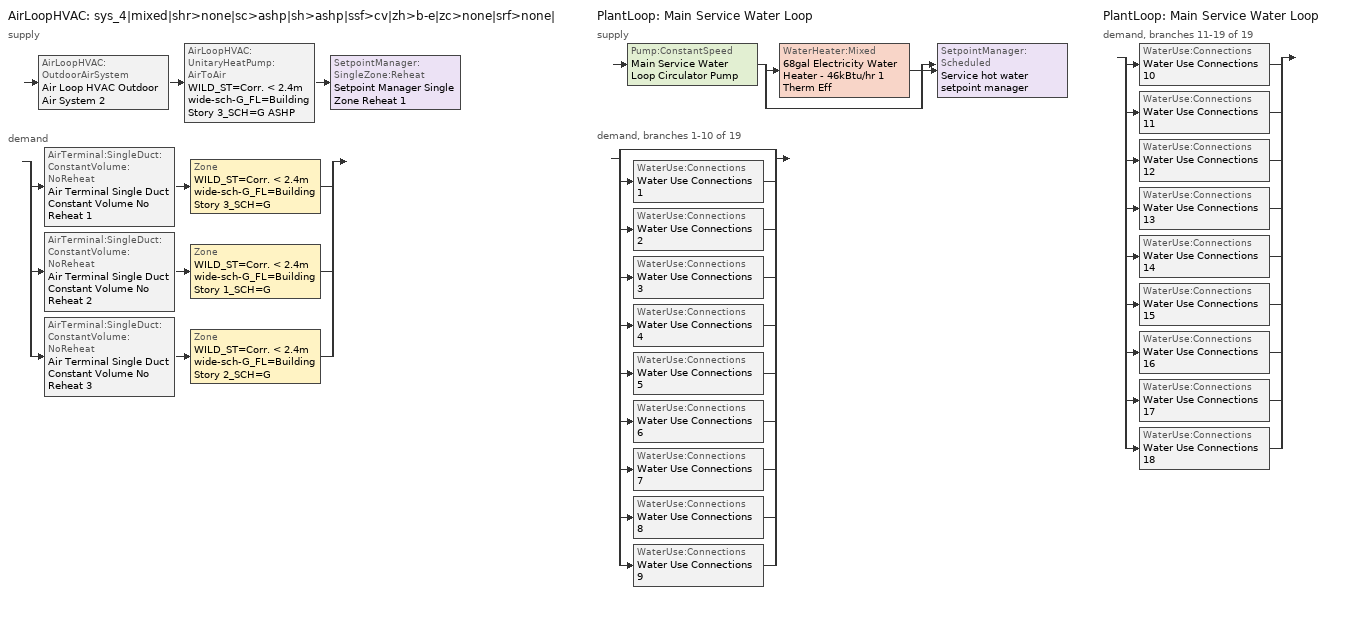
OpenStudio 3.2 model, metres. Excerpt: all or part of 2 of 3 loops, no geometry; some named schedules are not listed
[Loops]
AirLoopHVAC 'sys_4|mixed|shr>none|sc>ashp|sh>ashp|ssf>cv|zh>b-e|zc>none|srf>none|'
 supply: AirLoopHVAC:OutdoorAirSystem 'Air Loop HVAC Outdoor Air System 2' > AirLoopHVAC:UnitaryHeatPump:AirToAir 'WILD_ST=Corr. < 2.4m wide-sch-G_FL=Building Story 3_SCH=G ASHP' > SetpointManager:SingleZone:Reheat 'Setpoint Manager Single Zone Reheat 1'
 demand: split
  | AirTerminal:SingleDuct:ConstantVolume:NoReheat 'Air Terminal Single Duct Constant Volume No Reheat 1' > Zone 'WILD_ST=Corr. < 2.4m wide-sch-G_FL=Building Story 3_SCH=G'
  | AirTerminal:SingleDuct:ConstantVolume:NoReheat 'Air Terminal Single Duct Constant Volume No Reheat 2' > Zone 'WILD_ST=Corr. < 2.4m wide-sch-G_FL=Building Story 1_SCH=G'
  | AirTerminal:SingleDuct:ConstantVolume:NoReheat 'Air Terminal Single Duct Constant Volume No Reheat 3' > Zone 'WILD_ST=Corr. < 2.4m wide-sch-G_FL=Building Story 2_SCH=G'
PlantLoop 'Main Service Water Loop'
 supply: Pump:ConstantSpeed 'Main Service Water Loop Circulator Pump' > split
  | WaterHeater:Mixed '68gal Electricity Water Heater - 46kBtu/hr 1 Therm Eff'
  | bypass
  join > SetpointManager:Scheduled 'Service hot water setpoint manager'
 demand, branches 1-10 of 19: split
  | bypass
  | WaterUse:Connections 'Water Use Connections 1'
  | WaterUse:Connections 'Water Use Connections 2'
  | WaterUse:Connections 'Water Use Connections 3'
  | WaterUse:Connections 'Water Use Connections 4'
  | WaterUse:Connections 'Water Use Connections 5'
  | WaterUse:Connections 'Water Use Connections 6'
  | WaterUse:Connections 'Water Use Connections 7'
  | WaterUse:Connections 'Water Use Connections 8'
  | WaterUse:Connections 'Water Use Connections 9'
PlantLoop 'Main Service Water Loop'
 demand, branches 11-19 of 19: split
  | WaterUse:Connections 'Water Use Connections 10'
  | WaterUse:Connections 'Water Use Connections 11'
  | WaterUse:Connections 'Water Use Connections 12'
  | WaterUse:Connections 'Water Use Connections 13'
  | WaterUse:Connections 'Water Use Connections 14'
  | WaterUse:Connections 'Water Use Connections 15'
  | WaterUse:Connections 'Water Use Connections 16'
  | WaterUse:Connections 'Water Use Connections 17'
  | WaterUse:Connections 'Water Use Connections 18'
[Sizing:Zone] Zone Cooling Design Supply Air Temperature Input Method=TemperatureDifference; Zone Cooling Design Supply Air Temperature {C}=14; Zone Cooling Design Supply Air Temperature Difference {deltaC}=11; Zone Heating Design Supply Air Temperature Input Method=TemperatureDifference; Zone Heating Design Supply Air Temperature {C}=40; Zone Heating Design Supply Air Temperature Difference {deltaC}=21; Zone Cooling Design Supply Air Humidity Ratio {kg-H2O/kg-air}=0.0085; Zone Heating Design Supply Air Humidity Ratio {kg-H2O/kg-air}=0.008; Zone Heating Sizing Factor=1.3; Zone Cooling Sizing Factor=1; Cooling Design Air Flow Method=DesignDay; Heating Design Air Flow Method=DesignDay; Account for Dedicated Outdoor Air System=No; Dedicated Outdoor Air System Control Strategy=NeutralSupplyAir; Dedicated Outdoor Air Low Setpoint Temperature for Design {C}=autosize; Dedicated Outdoor Air High Setpoint Temperature for Design {C}=autosize
WILD_ST=Corr. < 2.4m wide-sch-G_FL=Building Story 3_SCH=G; WILD_ST=Corr. < 2.4m wide-sch-G_FL=Building Story 1_SCH=G; WILD_ST=Corr. < 2.4m wide-sch-G_FL=Building Story 2_SCH=G
[Zone equipment]
WILD_ST=Corr. < 2.4m wide-sch-G_FL=Building Story 3_SCH=G: Zone HVAC Baseboard Convective Electric 19, Air Terminal Single Duct Constant Volume No Reheat 1
WILD_ST=Corr. < 2.4m wide-sch-G_FL=Building Story 1_SCH=G: Zone HVAC Baseboard Convective Electric 20, Air Terminal Single Duct Constant Volume No Reheat 2
WILD_ST=Corr. < 2.4m wide-sch-G_FL=Building Story 2_SCH=G: Zone HVAC Baseboard Convective Electric 21, Air Terminal Single Duct Constant Volume No Reheat 3
[AirLoopHVAC]
sys_4|mixed|shr>none|sc>ashp|sh>ashp|ssf>cv|zh>b-e|zc>none|srf>none|: Availability Schedule=sys_4|mixed|shr>none|sc>ashp|sh>ashp|ssf>cv|zh>b-e|zc>none|srf>none| Occ Sch; Design Supply Air Flow Rate {m3/s}=autosize; Design Return Air Flow Fraction of Supply Air Flow=1
[Sizing:System]
sys_4|mixed|shr>none|sc>ashp|sh>ashp|ssf>cv|zh>b-e|zc>none|srf>none|: Type of Load to Size On=Sensible; Design Outdoor Air Flow Rate {m3/s}=Autosize; Central Heating Maximum System Air Flow Ratio=1; Preheat Design Temperature {C}=7; Preheat Design Humidity Ratio {kg-H2O/kg-Air}=0.008; Precool Design Temperature {C}=13; Precool Design Humidity Ratio {kg-H2O/kg-Air}=0.008; Central Cooling Design Supply Air Temperature {C}=13; Central Heating Design Supply Air Temperature {C}=43; Sizing Option=NonCoincident; 100% Outdoor Air in Cooling=No; 100% Outdoor Air in Heating=No; Central Cooling Design Supply Air Humidity Ratio {kg-H2O/kg-Air}=0.0085; Central Heating Design Supply Air Humidity Ratio {kg-H2O/kg-Air}=0.008; Cooling Design Air Flow Method=DesignDay; Cooling Design Air Flow Rate {m3/s}=0; Heating Design Air Flow Method=DesignDay; Heating Design Air Flow Rate {m3/s}=0; System Outdoor Air Method=ZoneSum; Zone Maximum Outdoor Air Fraction=1; Cooling Supply Air Flow Rate Per Floor Area {m3/s-m2}=0.00996765; Cooling Fraction of Autosized Cooling Supply Air Flow Rate=1; Cooling Supply Air Flow Rate Per Unit Cooling Capacity {m3/s-W}=3.94755e-05; Heating Supply Air Flow Rate Per Floor Area {m3/s-m2}=0.00996765; Heating Fraction of Autosized Heating Supply Air Flow Rate=1; Heating Fraction of Autosized Cooling Supply Air Flow Rate=1; Heating Supply Air Flow Rate Per Unit Heating Capacity {m3/s-W}=3.15882e-05; Cooling Design Capacity Method=CoolingDesignCapacity; Cooling Design Capacity {W}=autosize; Cooling Design Capacity Per Floor Area {W/m2}=234.7; Fraction of Autosized Cooling Design Capacity=1; Heating Design Capacity Method=HeatingDesignCapacity; Heating Design Capacity {W}=autosize; Heating Design Capacity Per Floor Area {W/m2}=157; Fraction of Autosized Heating Design Capacity=1; Central Cooling Capacity Control Method=OnOff
[Coil:Heating:DX:SingleSpeed]
CoilHeatingDXSingleSpeed_ashp 1 22 Clg kBtu/hr 3.1COPH: Availability Schedule=Always On Discrete; Rated Total Heating Capacity {W}=6449.55; Rated COP {W/W}=3.3023; Rated Air Flow Rate {m3/s}=Autosize; Rated Supply Fan Power Per Volume Flow Rate {W/(m3/s)}=773.3; Total Heating Capacity Function of Temperature Curve=DXHEAT-NECB2011-REF-CAPFT; Total Heating Capacity Function of Flow Fraction Curve=DXHEAT-NECB2011-REF-CAPFFLOW; Energy Input Ratio Function of Temperature Curve=DXHEAT-NECB2011-REF-EIRFT; Energy Input Ratio Function of Flow Fraction Curve=DXHEAT-NECB2011-REF-EIRFFLOW; Part Load Fraction Correlation Curve=DXHEAT-NECB2011-REF-PLFFPLR; Minimum Outdoor Dry-Bulb Temperature for Compressor Operation {C}=-10; Defrost Strategy=Resistive; Defrost Control=Timed; Defrost Time Period Fraction=0.166667; Resistive Defrost Heater Capacity {W}=2000
[Coil:Cooling:DX:SingleSpeed]
CoilCoolingDXSingleSpeed_ashp 1 30kBtu/hr 10.0EER: Availability Schedule=Always On Discrete; Rated Total Cooling Capacity {W}=autosize; Rated Sensible Heat Ratio=autosize; Rated COP {W/W}=3.46588; Rated Air Flow Rate {m3/s}=autosize; Rated Evaporator Fan Power Per Volume Flow Rate {W/(m3/s)}=773.3; Total Cooling Capacity Function of Temperature Curve=DXCOOL-NECB2011-REF-CAPFT; Total Cooling Capacity Function of Flow Fraction Curve=DXCOOL-NECB2011-REF-CAPFFLOW; Energy Input Ratio Function of Temperature Curve=DXCOOL-NECB2011-REF-COOLEIRFT; Energy Input Ratio Function of Flow Fraction Curve=DXCOOL-NECB2011-REF-COOLEIRFFLOW; Part Load Fraction Correlation Curve=DXCOOL-NECB2011-REF-COOLPLFFPLR; Minimum Outdoor Dry-Bulb Temperature for Compressor Operation {C}=-25; Condenser Type=AirCooled; Evaporative Condenser Effectiveness=0; Evaporative Condenser Air Flow Rate {m3/s}=Autosize; Evaporative Condenser Pump Rated Power Consumption {W}=Autosize; Crankcase Heater Capacity {W}=0; Maximum Outdoor Dry-Bulb Temperature for Crankcase Heater Operation {C}=0; Basin Heater Capacity {W/K}=0; Basin Heater Setpoint Temperature {C}=10
[Controller:OutdoorAir]
Controller Outdoor Air 2: Minimum Outdoor Air Flow Rate {m3/s}=autosize; Maximum Outdoor Air Flow Rate {m3/s}=Autosize; Economizer Control Type=NoEconomizer; Economizer Control Action Type=ModulateFlow; Economizer Maximum Limit Dry-Bulb Temperature {C}=28; Economizer Maximum Limit Enthalpy {J/kg}=64000; Economizer Minimum Limit Dry-Bulb Temperature {C}=-100; Lockout Type=NoLockout; Minimum Limit Type=FixedMinimum; Minimum Outdoor Air Schedule=sys_4|mixed|shr>none|sc>ashp|sh>ashp|ssf>cv|zh>b-e|zc>none|srf>none| Occ Sch; Controller Mechanical Ventilation=Controller Mechanical Ventilation 2; High Humidity Control=No; Heat Recovery Bypass Control Type=BypassWhenWithinEconomizerLimits
[Controller:MechanicalVentilation]
Controller Mechanical Ventilation 2: Availability Schedule=Always On Discrete; System Outdoor Air Method=ZoneSum
[AirLoopHVAC:OutdoorAirSystem]
Air Loop HVAC Outdoor Air System 2: Controller=Controller Outdoor Air 2
[ZoneHVAC:Baseboard:Convective:Electric] Availability Schedule=Always On Discrete; Nominal Capacity {W}=autosize; Efficiency=1
Zone HVAC Baseboard Convective Electric 19; Zone HVAC Baseboard Convective Electric 20; Zone HVAC Baseboard Convective Electric 21
[Coil:Heating:Electric]
Coil Heating Electric 19: Availability Schedule=Always On Discrete
[Fan:OnOff]
Fan On Off 1: Availability Schedule=Always On Discrete; Fan Total Efficiency=0.39975; Pressure Rise {Pa}=622.722; Maximum Flow Rate {m3/s}=autosize; Motor Efficiency=0.615; Motor In Airstream Fraction=1; Fan Power Ratio Function of Speed Ratio Curve=Fan On Off Power Curve; Fan Efficiency Ratio Function of Speed Ratio Curve=Fan On Off Efficiency Curve
[AirLoopHVAC:UnitaryHeatPump:AirToAir]
WILD_ST=Corr. < 2.4m wide-sch-G_FL=Building Story 3_SCH=G ASHP: Availability Schedule=Always On Discrete; Supply Air Flow Rate During Cooling Operation {m3/s}=Autosize; Supply Air Flow Rate During Heating Operation {m3/s}=Autosize; Controlling Zone or Thermostat Location=WILD_ST=Corr. < 2.4m wide-sch-G_FL=Building Story 3_SCH=G; Supply Air Fan=Fan On Off 1; Heating Coil=CoilHeatingDXSingleSpeed_ashp 1 22 Clg kBtu/hr 3.1COPH; Cooling Coil=CoilCoolingDXSingleSpeed_ashp 1 30kBtu/hr 10.0EER; Supplemental Heating Coil=Coil Heating Electric 19; Maximum Supply Air Temperature from Supplemental Heater {C}=Autosize; Supply Air Fan Operating Mode Schedule=sys_4|mixed|shr>none|sc>ashp|sh>ashp|ssf>cv|zh>b-e|zc>none|srf>none| Occ Sch
[SetpointManager:SingleZone:Reheat]
Setpoint Manager Single Zone Reheat 1: Minimum Supply Air Temperature {C}=13; Maximum Supply Air Temperature {C}=43; Control Zone=WILD_ST=Corr. < 2.4m wide-sch-G_FL=Building Story 3_SCH=G
[AirTerminal:SingleDuct:ConstantVolume:NoReheat] Availability Schedule=Always On Discrete; Maximum Air Flow Rate {m3/s}=AutoSize
Air Terminal Single Duct Constant Volume No Reheat 1; Air Terminal Single Duct Constant Volume No Reheat 2; Air Terminal Single Duct Constant Volume No Reheat 3
[PlantLoop]
Main Service Water Loop: Glycol Concentration=0; Maximum Loop Temperature {C}=60; Minimum Loop Temperature {C}=10; Plant Loop Volume {m3}=Autocalculate; Load Distribution Scheme=Optimal
[Sizing:Plant]
Main Service Water Loop: Loop Type=Heating; Design Loop Exit Temperature {C}=60; Loop Design Temperature Difference {deltaC}=5; Sizing Option=NonCoincident; Zone Timesteps in Averaging Window=1; Coincident Sizing Factor Mode=None
[SetpointManager:Scheduled]
Service hot water setpoint manager: Control Variable=Temperature; Schedule=Service Water Loop Temp - 140F
[Pump:ConstantSpeed]
Main Service Water Loop Circulator Pump: Rated Flow Rate {m3/s}=autosize; Rated Pump Head {Pa}=63362.8; Rated Power Consumption {W}=autosize; Motor Efficiency=0.7; Fraction of Motor Inefficiencies to Fluid Stream=0; Pump Control Type=Intermittent; Design Power Sizing Method=PowerPerFlowPerPressure; Design Electric Power per Unit Flow Rate {W/(m3/s)}=348701.1; Design Shaft Power per Unit Flow Rate per Unit Head {W-s/m3-Pa}=1.28205
[WaterHeater:Mixed]
68gal Electricity Water Heater - 46kBtu/hr 1 Therm Eff: Tank Volume {m3}=0.256415; Setpoint Temperature Schedule=Service Water Loop Temp - 140F; Deadband Temperature Difference {deltaC}=2; Maximum Temperature Limit {C}=60; Heater Control Type=Cycle; Heater Maximum Capacity {W}=13397.7; Heater Fuel Type=Electricity; Heater Thermal Efficiency=1; Off Cycle Parasitic Fuel Consumption Rate {W}=39.1004; Off Cycle Parasitic Fuel Type=Electricity; Off Cycle Parasitic Heat Fraction to Tank=0.8; On Cycle Parasitic Fuel Consumption Rate {W}=39.1004; On Cycle Parasitic Fuel Type=Electricity; On Cycle Parasitic Heat Fraction to Tank=0; Ambient Temperature Indicator=Schedule; Ambient Temperature Schedule=Water Heater Ambient Temp Schedule - 70.0f; Off Cycle Loss Coefficient to Ambient Temperature {W/K}=2.32157; On Cycle Loss Coefficient to Ambient Temperature {W/K}=2.32157; Use Side Effectiveness=1; Source Side Effectiveness=1; Use Side Design Flow Rate {m3/s}=autosize; Source Side Design Flow Rate {m3/s}=autosize; Indirect Water Heating Recovery Time {hr}=1.5; Source Side Flow Control Mode=IndirectHeatPrimarySetpoint
[WaterHeater:Sizing]
68gal Electricity Water Heater - 46kBtu/hr 1 Therm Eff: Design Mode=PeakDraw; Time Storage Can Meet Peak Draw {hr}=0.538503; Time for Tank Recovery {hr}=0; Nominal Tank Volume for Autosizing Plant Connections {m3}=1
[WaterUse:Connections] Drain Water Heat Exchanger Type=None; Drain Water Heat Exchanger Destination=Plant
Name | Water Use Equipment Name 1
Water Use Connections 1 | G n1 apartment Service Water Use 0.06gal/min
Water Use Connections 2 | G ne apartment Service Water Use 0.06gal/min
Water Use Connections 3 | G nw apartment Service Water Use 0.06gal/min
Water Use Connections 4 | G s1 apartment Service Water Use 0.06gal/min
Water Use Connections 5 | G sw apartment Service Water Use 0.06gal/min
Water Use Connections 6 | M n1 apartment Service Water Use 0.06gal/min
Water Use Connections 7 | M ne apartment Service Water Use 0.06gal/min
Water Use Connections 8 | M nw apartment Service Water Use 0.06gal/min
Water Use Connections 9 | M s1 apartment Service Water Use 0.06gal/min
Water Use Connections 10 | M se apartment Service Water Use 0.06gal/min
Water Use Connections 11 | M sw apartment Service Water Use 0.06gal/min
Water Use Connections 12 | Office Service Water Use 0.06gal/min
Water Use Connections 13 | T n1 apartment Service Water Use 0.06gal/min
Water Use Connections 14 | T ne apartment Service Water Use 0.06gal/min
Water Use Connections 15 | T nw apartment Service Water Use 0.06gal/min
Water Use Connections 16 | T s1 apartment Service Water Use 0.06gal/min
Water Use Connections 17 | T se apartment Service Water Use 0.06gal/min
Water Use Connections 18 | T sw apartment Service Water Use 0.06gal/min
[WaterUse:Equipment:Definition] Peak Flow Rate {m3/s}=3.95701e-06
Name | Target Temperature Schedule | Sensible Fraction Schedule | Latent Fraction Schedule
G n1 apartment Service Water Use Def 0.06gal/min | Schedule Ruleset 5 | Schedule Ruleset 3 | Schedule Ruleset 4
G ne apartment Service Water Use Def 0.06gal/min | Schedule Ruleset 8 | Schedule Ruleset 6 | Schedule Ruleset 7
G nw apartment Service Water Use Def 0.06gal/min | Schedule Ruleset 11 | Schedule Ruleset 9 | Schedule Ruleset 10
G s1 apartment Service Water Use Def 0.06gal/min | Schedule Ruleset 14 | Schedule Ruleset 12 | Schedule Ruleset 13
G sw apartment Service Water Use Def 0.06gal/min | Schedule Ruleset 17 | Schedule Ruleset 15 | Schedule Ruleset 16
M n1 apartment Service Water Use Def 0.06gal/min | Schedule Ruleset 20 | Schedule Ruleset 18 | Schedule Ruleset 19
M ne apartment Service Water Use Def 0.06gal/min | Schedule Ruleset 23 | Schedule Ruleset 21 | Schedule Ruleset 22
M nw apartment Service Water Use Def 0.06gal/min | Schedule Ruleset 26 | Schedule Ruleset 24 | Schedule Ruleset 25
M s1 apartment Service Water Use Def 0.06gal/min | Schedule Ruleset 29 | Schedule Ruleset 27 | Schedule Ruleset 28
M se apartment Service Water Use Def 0.06gal/min | Schedule Ruleset 32 | Schedule Ruleset 30 | Schedule Ruleset 31
M sw apartment Service Water Use Def 0.06gal/min | Schedule Ruleset 35 | Schedule Ruleset 33 | Schedule Ruleset 34
Office Service Water Use Def 0.06gal/min | Schedule Ruleset 38 | Schedule Ruleset 36 | Schedule Ruleset 37
T n1 apartment Service Water Use Def 0.06gal/min | Schedule Ruleset 41 | Schedule Ruleset 39 | Schedule Ruleset 40
T ne apartment Service Water Use Def 0.06gal/min | Schedule Ruleset 44 | Schedule Ruleset 42 | Schedule Ruleset 43
T nw apartment Service Water Use Def 0.06gal/min | Schedule Ruleset 47 | Schedule Ruleset 45 | Schedule Ruleset 46
T s1 apartment Service Water Use Def 0.06gal/min | Schedule Ruleset 50 | Schedule Ruleset 48 | Schedule Ruleset 49
T se apartment Service Water Use Def 0.06gal/min | Schedule Ruleset 53 | Schedule Ruleset 51 | Schedule Ruleset 52
T sw apartment Service Water Use Def 0.06gal/min | Schedule Ruleset 56 | Schedule Ruleset 54 | Schedule Ruleset 55
[WaterUse:Equipment] Flow Rate Fraction Schedule=NECB-G-Service Water Heating
Name | Water Use Equipment Definition | Space
G n1 apartment Service Water Use 0.06gal/min | G n1 apartment Service Water Use Def 0.06gal/min | G N1 Apartment
G ne apartment Service Water Use 0.06gal/min | G ne apartment Service Water Use Def 0.06gal/min | G NE Apartment
G nw apartment Service Water Use 0.06gal/min | G nw apartment Service Water Use Def 0.06gal/min | G NW Apartment
G s1 apartment Service Water Use 0.06gal/min | G s1 apartment Service Water Use Def 0.06gal/min | G S1 Apartment
G sw apartment Service Water Use 0.06gal/min | G sw apartment Service Water Use Def 0.06gal/min | G SW Apartment
M n1 apartment Service Water Use 0.06gal/min | M n1 apartment Service Water Use Def 0.06gal/min | M N1 Apartment
M ne apartment Service Water Use 0.06gal/min | M ne apartment Service Water Use Def 0.06gal/min | M NE Apartment
M nw apartment Service Water Use 0.06gal/min | M nw apartment Service Water Use Def 0.06gal/min | M NW Apartment
M s1 apartment Service Water Use 0.06gal/min | M s1 apartment Service Water Use Def 0.06gal/min | M S1 Apartment
M se apartment Service Water Use 0.06gal/min | M se apartment Service Water Use Def 0.06gal/min | M SE Apartment
M sw apartment Service Water Use 0.06gal/min | M sw apartment Service Water Use Def 0.06gal/min | M SW Apartment
Office Service Water Use 0.06gal/min | Office Service Water Use Def 0.06gal/min | Office
T n1 apartment Service Water Use 0.06gal/min | T n1 apartment Service Water Use Def 0.06gal/min | T N1 Apartment
T ne apartment Service Water Use 0.06gal/min | T ne apartment Service Water Use Def 0.06gal/min | T NE Apartment
T nw apartment Service Water Use 0.06gal/min | T nw apartment Service Water Use Def 0.06gal/min | T NW Apartment
T s1 apartment Service Water Use 0.06gal/min | T s1 apartment Service Water Use Def 0.06gal/min | T S1 Apartment
T se apartment Service Water Use 0.06gal/min | T se apartment Service Water Use Def 0.06gal/min | T SE Apartment
T sw apartment Service Water Use 0.06gal/min | T sw apartment Service Water Use Def 0.06gal/min | T SW Apartment
[Schedule:Day]
Service Water Loop Temp - 140F Default: 24, 0, 60
Water Heater Ambient Temp Schedule - 70.0f Default: 24, 0, 21.1111
NECB-G-Service Water Heating Default: 1, 0, 0.1, 6, 0, 0.05, 7, 0, 0.2, 8, 0, 0.8, 9, 0, 0.7, 10, 0, 0.5, 11, 0, 0.4, 14, 0, 0.2, 15, 0, 0.3, 17, 0, 0.5, 19, 0, 0.7, 21, 0, 0.4, 23, 0, 0.2, 24, 0, 0.1
sys_4|mixed|shr>none|sc>ashp|sh>ashp|ssf>cv|zh>b-e|zc>none|srf>none| Occ Sch Default; sys_4|mixed|shr>none|sc>ashp|sh>ashp|ssf>cv|zh>b-e|zc>none|srf>none| Occ Sch Winter Design Day; sys_4|mixed|shr>none|sc>ashp|sh>ashp|ssf>cv|zh>b-e|zc>none|srf>none| Occ Sch Summer Design Day: 24, 0, 1
[Schedule:Ruleset]
Service Water Loop Temp - 140F: Default Day Schedule=Service Water Loop Temp - 140F Default
Water Heater Ambient Temp Schedule - 70.0f: Default Day Schedule=Water Heater Ambient Temp Schedule - 70.0f Default
Schedule Ruleset 3: Default Day Schedule=Schedule Day 8
Schedule Ruleset 4: Default Day Schedule=Schedule Day 9
Schedule Ruleset 5: Default Day Schedule=Schedule Day 10
NECB-G-Service Water Heating: Default Day Schedule=NECB-G-Service Water Heating Default
Schedule Ruleset 6: Default Day Schedule=Schedule Day 11
Schedule Ruleset 7: Default Day Schedule=Schedule Day 12
Schedule Ruleset 8: Default Day Schedule=Schedule Day 13
Schedule Ruleset 9: Default Day Schedule=Schedule Day 14
Schedule Ruleset 10: Default Day Schedule=Schedule Day 15
Schedule Ruleset 11: Default Day Schedule=Schedule Day 16
Schedule Ruleset 12: Default Day Schedule=Schedule Day 17
Schedule Ruleset 13: Default Day Schedule=Schedule Day 18
Schedule Ruleset 14: Default Day Schedule=Schedule Day 19
Schedule Ruleset 15: Default Day Schedule=Schedule Day 20
Schedule Ruleset 16: Default Day Schedule=Schedule Day 21
Schedule Ruleset 17: Default Day Schedule=Schedule Day 22
Schedule Ruleset 18: Default Day Schedule=Schedule Day 23
Schedule Ruleset 19: Default Day Schedule=Schedule Day 24
Schedule Ruleset 20: Default Day Schedule=Schedule Day 25
Schedule Ruleset 21: Default Day Schedule=Schedule Day 26
Schedule Ruleset 22: Default Day Schedule=Schedule Day 27
Schedule Ruleset 23: Default Day Schedule=Schedule Day 28
sys_4|mixed|shr>none|sc>ashp|sh>ashp|ssf>cv|zh>b-e|zc>none|srf>none| Occ Sch: Default Day Schedule=sys_4|mixed|shr>none|sc>ashp|sh>ashp|ssf>cv|zh>b-e|zc>none|srf>none| Occ Sch Default; Summer Design Day Schedule=sys_4|mixed|shr>none|sc>ashp|sh>ashp|ssf>cv|zh>b-e|zc>none|srf>none| Occ Sch Summer Design Day; Winter Design Day Schedule=sys_4|mixed|shr>none|sc>ashp|sh>ashp|ssf>cv|zh>b-e|zc>none|srf>none| Occ Sch Winter Design Day
[Schedule:Rule] Schedule Ruleset=NECB-G-Service Water Heating; Date Specification Type=DateRange; Start Month=1; Start Day=1; End Month=12; End Day=31
Name | Rule Order | Day Schedule | Apply Monday | Apply Tuesday | Apply Wednesday | Apply Thursday | Apply Friday | Apply Saturday | Apply Sunday
Schedule Rule 17 | 2 | NECB-G-Service Water Heating Default|Wkdy Day | Yes | Yes | Yes | Yes | Yes
Schedule Rule 18 | 1 | NECB-G-Service Water Heating Sat Day |  |  |  |  |  | Yes
Schedule Rule 19 | 0 | NECB-G-Service Water Heating Sun|Hol Day |  |  |  |  |  |  | Yes
[Schedule:Constant]
Always On Discrete: Value=1
[Curve:Cubic]
Name | Coefficient1 Constant | Coefficient2 x | Coefficient3 x**2 | Coefficient4 x**3 | Minimum Value of x | Maximum Value of x
Fan On Off Efficiency Curve | 1 | 0 | 0 | 0 | 0 | 1
DXHEAT-NECB2011-REF-CAPFT | 0.729009 | 0.0319275 | 0.000136404 | -8.748e-06 | -20 | 20
DXHEAT-NECB2011-REF-CAPFFLOW | 0.84 | 0.16 | 0 | 0 | 0.5 | 1.5
DXHEAT-NECB2011-REF-EIRFT | 1.2183 | -0.03612 | 0.00142 | -2.68e-05 | -20 | 20
DXHEAT-NECB2011-REF-PLFFPLR | 0.3696 | 2.3362 | -2.9577 | 1.2596 | 0.7 | 1
DXCOOL-NECB2011-REF-COOLPLFFPLR | 0.0277 | 4.9151 | -8.184 | 4.2702 | 0.7 | 1
[Curve:Quadratic]
Name | Coefficient1 Constant | Coefficient2 x | Coefficient3 x**2 | Minimum Value of x | Maximum Value of x
DXHEAT-NECB2011-REF-EIRFFLOW | 1.3824 | -0.4336 | 0.0512 | 0 | 1
DXCOOL-NECB2011-REF-CAPFFLOW | 0.8 | 0.2 | 0 | 0.5 | 1.5
DXCOOL-NECB2011-REF-COOLEIRFFLOW | 1.1552 | -0.1808 | 0.0256 | 0.5 | 1.5
[Curve:Biquadratic] Minimum Value of x=13; Maximum Value of x=24; Minimum Value of y=24; Maximum Value of y=46
Name | Coefficient1 Constant | Coefficient2 x | Coefficient3 x**2 | Coefficient4 y | Coefficient5 y**2 | Coefficient6 x*y
DXCOOL-NECB2011-REF-CAPFT | 0.867905 | 0.0142459 | 0.00055436 | -0.0075575 | 3.3e-05 | -0.0001918
DXCOOL-NECB2011-REF-COOLEIRFT | 0.114171 | 0.0281822 | -0.0004199 | 0.0214108 | 0.000161028 | -0.000679104
[Curve:Exponent]
Fan On Off Power Curve: Coefficient1 Constant=1; Coefficient2 Constant=0; Coefficient3 Constant=0; Minimum Value of x=0; Maximum Value of x=1
